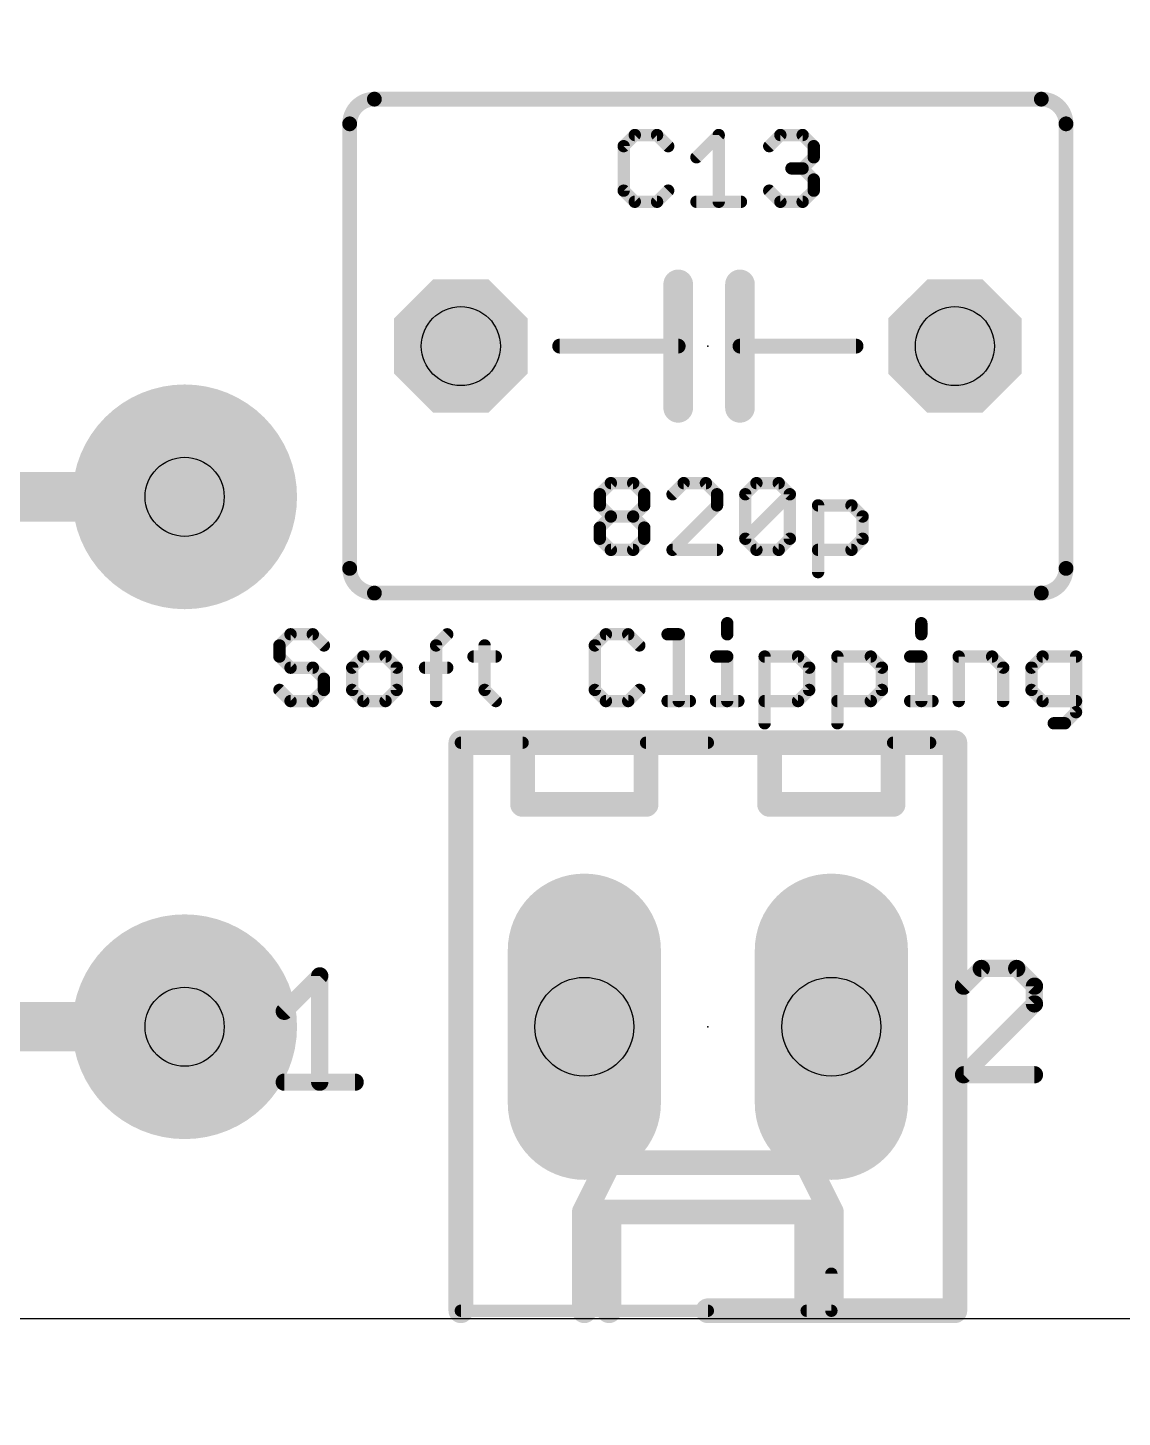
# Model space of a CAD drawing. Header units: inches. Extents: x -5 to 142, y -3 to 122.
# Drawn here: x 110.01 to 121.26, y 33.48 to 47.77 of the extents above; entities that cross this region are included whole.
import ezdxf

# ---------------------------------------------------------------- set-up
doc = ezdxf.new("R2010")
doc.units = ezdxf.units.IN
doc.header["$MEASUREMENT"] = 0
for name, color, linetype in [('17', 82, 'Continuous'), ('20', 7, 'Continuous'), ('21', 253, 'Continuous'), ('23', 7, 'Continuous'), ('25', 253, 'Continuous'), ('27', 253, 'Continuous'), ('29', 253, 'Continuous'), ('44', 253, 'Continuous'), ('51', 253, 'Continuous')]:
    doc.layers.add(name, color=color, linetype=linetype)

# ---------------------------------------------------------------- blocks, each defined once
blk = doc.blocks.new('RECT')
blk.add_solid([(-0.5, -0.5), (0.5, -0.5), (-0.5, 0.5), (0.5, 0.5)])
blk = doc.blocks.new('ROUNDP')
at = {"const_width": 0.5}
blk.add_lwpolyline([(0, -0.25, 1), (0, 0.25, 1), (0, -0.25)], format="xyb", dxfattribs=at)
blk = doc.blocks.new('OCTAGONP')
at = {"const_width": 0.5}
blk.add_lwpolyline([(-0.25, -0.1036), (-0.25, 0.1036), (-0.1036, 0.25), (0.1036, 0.25), (0.25, 0.1036), (0.25, -0.1036), (0.1036, -0.25), (-0.1036, -0.25), (-0.25, -0.1036), (-0.25, 0.1036)], dxfattribs=at)
blk = doc.blocks.new('LONGP100')
at = {"const_width": 1}
blk.add_lwpolyline([(-0.5, 0), (0.5, 0)], dxfattribs=at)
at = {"const_width": 0.5}
for points in [[(-0.5, 0.25, 1), (-0.5, -0.25)], [(0.5, -0.25, 1), (0.5, 0.25)]]:
    blk.add_lwpolyline(points, format="xyb", dxfattribs=at)

msp = doc.modelspace()

# ---------------------------------------------------------------- linework, layer by layer
msp.add_lwpolyline([(137, 106.5), (128, 106.5), (128, 85.5), (109.5, 85.5), (109.5, 80.5), (2, 80.5), (2, 34.5), (127, 34.5), (127, 9.5), (137, 9.5), (137, 34.5), (137, 80.5), (137, 85.5)], close=True)
at = {"layer": '20'}
msp.add_line((2, 34.5), (127, 34.5), dxfattribs=at)
at = {"layer": '21'}
for points, const_width in [([(113.571, 47.04, 0.4142), (113.317, 46.786)], 0.1524), ([(113.571, 47.0781, 1), (113.571, 47.0019)], 0.0762), ([(113.571, 47.0019, 1), (113.571, 47.0781)], 0.0762), ([(120.683, 46.786, 0.4142), (120.429, 47.04)], 0.1524), ([(120.429, 47.0781, 1), (120.429, 47.0019)], 0.0762), ([(120.429, 47.0019, 1), (120.429, 47.0781)], 0.0762), ([(113.3551, 46.786, 1), (113.2789, 46.786)], 0.0762), ([(113.2789, 46.786, 1), (113.3551, 46.786)], 0.0762), ([(120.7211, 46.786, 1), (120.6449, 46.786)], 0.0762), ([(120.6449, 46.786, 1), (120.7211, 46.786)], 0.0762), ([(116.7714, 45.135, 1), (116.619, 45.135)], 0.1524), ([(117.4064, 45.135, 1), (117.254, 45.135)], 0.1524), ([(116.7714, 44.5, 1), (116.619, 44.5)], 0.1524), ([(117.4064, 44.5, 1), (117.254, 44.5)], 0.1524), ([(115.476, 44.5381, 1), (115.476, 44.4619)], 0.0762), ([(116.619, 44.5, 1), (116.7714, 44.5)], 0.1524), ([(116.6952, 44.4619, 1), (116.6952, 44.5381)], 0.0762), ([(117.254, 44.5, 1), (117.4064, 44.5)], 0.1524), ([(117.3302, 44.5381, 1), (117.3302, 44.4619)], 0.0762), ([(118.524, 44.4619, 1), (118.524, 44.5381)], 0.0762), ([(116.619, 43.865, 1), (116.7714, 43.865)], 0.1524), ([(117.254, 43.865, 1), (117.4064, 43.865)], 0.1524), ([(113.317, 42.214, 0.4142), (113.571, 41.96)], 0.1524), ([(113.3551, 42.214, 1), (113.2789, 42.214)], 0.0762), ([(113.2789, 42.214, 1), (113.3551, 42.214)], 0.0762), ([(120.429, 41.96, 0.4142), (120.683, 42.214)], 0.1524), ([(120.7211, 42.214, 1), (120.6449, 42.214)], 0.0762), ([(120.6449, 42.214, 1), (120.7211, 42.214)], 0.0762), ([(113.571, 41.9981, 1), (113.571, 41.9219)], 0.0762), ([(113.571, 41.9219, 1), (113.571, 41.9981)], 0.0762), ([(120.429, 41.9981, 1), (120.429, 41.9219)], 0.0762), ([(120.429, 41.9219, 1), (120.429, 41.9981)], 0.0762), ([(114.5235, 40.421, 1), (114.3965, 40.421)], 0.127), ([(114.46, 40.4845, 1), (114.46, 40.3575)], 0.127), ([(114.46, 40.4527, 1), (114.46, 40.3893)], 0.0635), ([(115.095, 40.4845, 1), (115.095, 40.3575)], 0.127), ([(115.1585, 40.421, 1), (115.0315, 40.421)], 0.127), ([(115.095, 40.3575, 1), (115.095, 40.4845)], 0.127), ([(115.095, 40.3893, 1), (115.095, 40.4527)], 0.0635), ([(116.365, 40.4845, 1), (116.365, 40.3575)], 0.127), ([(116.4285, 40.421, 1), (116.3015, 40.421)], 0.127), ([(116.365, 40.3575, 1), (116.365, 40.4845)], 0.127), ([(116.365, 40.4527, 1), (116.365, 40.3893)], 0.0635), ([(117, 40.4845, 1), (117, 40.3575)], 0.127), ([(117, 40.3893, 1), (117, 40.4527)], 0.0635), ([(117.6985, 40.421, 1), (117.5715, 40.421)], 0.127), ([(117.635, 40.3575, 1), (117.635, 40.4845)], 0.127), ([(118.905, 40.4845, 1), (118.905, 40.3575)], 0.127), ([(118.9685, 40.421, 1), (118.8415, 40.421)], 0.127), ([(118.905, 40.4527, 1), (118.905, 40.3893)], 0.0635), ([(119.286, 40.3893, 1), (119.286, 40.4527)], 0.0635), ([(119.6035, 40.421, 1), (119.4765, 40.421)], 0.127), ([(119.54, 40.3575, 1), (119.54, 40.4845)], 0.127), ([(119.54, 40.3575, 1), (119.54, 40.4845)], 0.127), ([(115.095, 39.8495, 1), (115.095, 39.7225)], 0.127), ([(116.365, 39.7225, 1), (116.365, 39.8495)], 0.127), ([(117.635, 39.8495, 1), (117.635, 39.7225)], 0.127), ([(118.905, 39.7225, 1), (118.905, 39.8495)], 0.127), ([(115.0315, 39.786, 1), (115.1585, 39.786)], 0.127), ([(116.3015, 39.786, 1), (116.4285, 39.786)], 0.127), ([(117.5715, 39.786, 1), (117.6985, 39.786)], 0.127), ([(118.8415, 39.786, 1), (118.9685, 39.786)], 0.127), ([(119.8116, 38.1438, 1), (119.8116, 38.0549)], 0.0889), ([(119.843, 38.0679, 1), (119.7802, 38.1308)], 0.0889), ([(120.2074, 38.1308, 1), (120.1445, 38.0679)], 0.0889), ([(120.176, 38.0549, 1), (120.176, 38.1438)], 0.0889), ([(113.0532, 38.0231, 1), (112.9643, 38.0231)], 0.0889), ([(113.0402, 37.9917, 1), (112.9773, 38.0546)], 0.0889), ([(119.598, 37.9486, 1), (119.6608, 37.8857)], 0.0889), ([(120.4026, 37.9171, 1), (120.3137, 37.9171)], 0.0889), ([(120.3267, 37.8857, 1), (120.3896, 37.9486)], 0.0889), ([(112.613, 37.6902, 1), (112.6758, 37.6273)], 0.0889), ([(120.3137, 37.735, 1), (120.4026, 37.735)], 0.0889), ([(120.3896, 37.7035, 1), (120.3267, 37.7664)], 0.0889), ([(114.5235, 37.5, 1), (114.3965, 37.5)], 0.127), ([(119.6035, 37.5, 1), (119.4765, 37.5)], 0.127), ([(114.3965, 37.5, 1), (114.5235, 37.5)], 0.127), ([(119.4765, 37.5, 1), (119.6035, 37.5)], 0.127), ([(112.6444, 36.9745, 1), (112.6444, 36.8856)], 0.0889), ([(113.3732, 36.8856, 1), (113.3732, 36.9745)], 0.0889), ([(119.6294, 37.0507, 1), (119.6294, 36.9618)], 0.0889), ([(119.598, 37.0376, 1), (119.6608, 36.9748)], 0.0889), ([(120.3582, 36.9618, 1), (120.3582, 37.0507)], 0.0889), ([(112.9643, 36.93, 1), (113.0532, 36.93)], 0.0889), ([(115.984, 36.1665, 1), (115.984, 36.0395)], 0.127), ([(116.0408, 36.0746, 1), (115.9272, 36.1314)], 0.127), ([(118.0728, 36.1314, 1), (117.9592, 36.0746)], 0.127), ([(118.016, 36.0395, 1), (118.016, 36.1665)], 0.127), ([(115.73, 35.6585, 1), (115.73, 35.5315)], 0.127), ([(115.7935, 35.595, 1), (115.6665, 35.595)], 0.127), ([(115.6732, 35.6234, 1), (115.7868, 35.5666)], 0.127), ([(115.984, 35.6585, 1), (115.984, 35.5315)], 0.127), ([(116.0475, 35.595, 1), (115.9205, 35.595)], 0.127), ([(115.984, 35.5315, 1), (115.984, 35.6585)], 0.127), ([(118.016, 35.6585, 1), (118.016, 35.5315)], 0.127), ([(118.0795, 35.595, 1), (117.9525, 35.595)], 0.127), ([(118.016, 35.5315, 1), (118.016, 35.6585)], 0.127), ([(118.3335, 35.595, 1), (118.2065, 35.595)], 0.127), ([(118.2132, 35.5666, 1), (118.3268, 35.6234)], 0.127), ([(118.27, 35.5315, 1), (118.27, 35.6585)], 0.127), ([(118.3018, 34.96, 1), (118.2383, 34.96)], 0.0635), ([(114.3965, 34.579, 1), (114.5235, 34.579)], 0.127), ([(114.46, 34.6108, 1), (114.46, 34.5473)], 0.0635), ([(115.6665, 34.579, 1), (115.7935, 34.579)], 0.127), ([(115.9205, 34.579, 1), (116.0475, 34.579)], 0.127), ([(117, 34.6425, 1), (117, 34.5155)], 0.127), ([(117, 34.5473, 1), (117, 34.6108)], 0.0635), ([(117.9525, 34.579, 1), (118.0795, 34.579)], 0.127), ([(118.016, 34.6108, 1), (118.016, 34.5473)], 0.0635), ([(118.27, 34.6425, 1), (118.27, 34.5155)], 0.127), ([(118.2065, 34.579, 1), (118.3335, 34.579)], 0.127), ([(118.27, 34.5155, 1), (118.27, 34.6425)], 0.127), ([(118.2383, 34.579, 1), (118.3018, 34.579)], 0.0635), ([(118.27, 34.5473, 1), (118.27, 34.6108)], 0.0635), ([(119.4765, 34.579, 1), (119.6035, 34.579)], 0.127), ([(119.54, 34.5155, 1), (119.54, 34.6425)], 0.127)]:
    msp.add_lwpolyline(points, format="xyb", dxfattribs=dict(at, const_width=const_width))
for points, const_width in [([(120.429, 47.04), (113.571, 47.04)], 0.1524), ([(113.317, 46.786), (113.317, 42.214)], 0.1524), ([(120.683, 42.214), (120.683, 46.786)], 0.1524), ([(116.6952, 45.135), (116.6952, 44.5)], 0.3048), ([(117.3302, 45.135), (117.3302, 44.5)], 0.3048), ([(116.6952, 44.5), (116.6952, 43.865)], 0.3048), ([(117.3302, 44.5), (117.3302, 43.865)], 0.3048), ([(116.6952, 44.5), (115.476, 44.5)], 0.1524), ([(117.3302, 44.5), (118.524, 44.5)], 0.1524), ([(113.571, 41.96), (120.429, 41.96)], 0.1524), ([(114.46, 37.5), (114.46, 40.421)], 0.254), ([(115.095, 40.421), (114.46, 40.421)], 0.254), ([(114.46, 40.421), (115.095, 40.421)], 0.127), ([(115.095, 40.421), (116.365, 40.421)], 0.254), ([(115.095, 39.786), (115.095, 40.421)], 0.254), ([(117.635, 40.421), (116.365, 40.421)], 0.254), ([(116.365, 40.421), (116.365, 39.786)], 0.254), ([(116.365, 40.421), (117, 40.421)], 0.127), ([(119.54, 40.421), (117, 40.421)], 0.254), ([(117.635, 39.786), (117.635, 40.421)], 0.254), ([(119.54, 40.421), (118.905, 40.421)], 0.254), ([(118.905, 40.421), (118.905, 39.786)], 0.254), ([(119.286, 40.421), (118.905, 40.421)], 0.127), ([(119.54, 37.5), (119.54, 40.421)], 0.254), ([(116.365, 39.786), (115.095, 39.786)], 0.254), ([(118.905, 39.786), (117.635, 39.786)], 0.254), ([(119.8116, 38.0993), (119.6294, 37.9171)], 0.1778), ([(120.176, 38.0993), (119.8116, 38.0993)], 0.1778), ([(120.3582, 37.9171), (120.176, 38.0993)], 0.1778), ([(112.6444, 37.6588), (113.0088, 38.0231)], 0.1778), ([(113.0088, 38.0231), (113.0088, 36.93)], 0.1778), ([(120.3582, 37.735), (120.3582, 37.9171)], 0.1778), ([(119.6294, 37.0062), (120.3582, 37.735)], 0.1778), ([(114.46, 37.5), (114.46, 34.579)], 0.254), ([(119.54, 37.5), (119.54, 34.579)], 0.254), ([(112.6444, 36.93), (113.3732, 36.93)], 0.1778), ([(120.3582, 37.0062), (119.6294, 37.0062)], 0.1778), ([(115.984, 36.103), (115.73, 35.595)], 0.254), ([(118.016, 36.103), (115.984, 36.103)], 0.254), ([(118.27, 35.595), (118.016, 36.103)], 0.254), ([(115.984, 35.595), (115.73, 35.595)], 0.254), ([(115.73, 35.595), (115.73, 34.579)], 0.254), ([(118.016, 35.595), (115.984, 35.595)], 0.254), ([(115.984, 34.579), (115.984, 35.595)], 0.254), ([(118.27, 35.595), (118.016, 35.595)], 0.254), ([(118.016, 34.579), (118.016, 35.595)], 0.254), ([(118.27, 35.595), (118.27, 34.579)], 0.254), ([(118.27, 34.96), (118.27, 34.579)], 0.127), ([(114.46, 34.579), (117, 34.579)], 0.127), ([(118.27, 34.579), (117, 34.579)], 0.254), ([(118.016, 34.579), (118.27, 34.579)], 0.127), ([(119.54, 34.579), (118.27, 34.579)], 0.254)]:
    msp.add_lwpolyline(points, dxfattribs=dict(at, const_width=const_width))
at = {"layer": '23'}
for p in [(117, 44.5), (117, 37.5)]:
    msp.add_point(p, dxfattribs=at)
at = {"layer": '25', "const_width": 0.127}
for points in [[(116.2489, 46.6709), (116.1345, 46.5565)], [(116.4777, 46.6709), (116.2489, 46.6709)], [(116.5921, 46.5565), (116.4777, 46.6709)], [(116.8829, 46.4421), (117.1117, 46.6709)], [(117.1117, 46.6709), (117.1117, 45.9845)], [(117.6313, 46.5565), (117.7457, 46.6709)], [(117.7457, 46.6709), (117.9745, 46.6709)], [(117.9745, 46.6709), (118.0889, 46.5565)], [(116.1345, 46.5565), (116.1345, 46.0989)], [(118.0889, 46.5565), (118.0889, 46.4421)], [(118.0889, 46.4421), (117.9745, 46.3277)], [(117.9745, 46.3277), (117.8601, 46.3277)], [(117.9745, 46.3277), (118.0889, 46.2133)], [(116.1345, 46.0989), (116.2489, 45.9845)], [(116.4777, 45.9845), (116.5921, 46.0989)], [(117.7457, 45.9845), (117.6313, 46.0989)], [(118.0889, 46.0989), (117.9745, 45.9845)], [(118.0889, 46.2133), (118.0889, 46.0989)], [(116.2489, 45.9845), (116.4777, 45.9845)], [(116.8829, 45.9845), (117.3405, 45.9845)], [(117.9745, 45.9845), (117.7457, 45.9845)]]:
    msp.add_lwpolyline(points, dxfattribs=at)
at = {"layer": '25', "const_width": 0.0635}
for points in [[(116.2489, 46.7026, 1), (116.2489, 46.6391)], [(116.2713, 46.6484, 1), (116.2264, 46.6933)], [(116.5001, 46.6933, 1), (116.4552, 46.6484)], [(116.4777, 46.6391, 1), (116.4777, 46.7026)], [(117.1435, 46.6709, 1), (117.08, 46.6709)], [(117.1342, 46.6484, 1), (117.0893, 46.6933)], [(117.7457, 46.7026, 1), (117.7457, 46.6391)], [(117.7682, 46.6484, 1), (117.7233, 46.6933)], [(117.997, 46.6933, 1), (117.9521, 46.6484)], [(117.9745, 46.6391, 1), (117.9745, 46.7026)], [(116.1663, 46.5565, 1), (116.1028, 46.5565)], [(116.112, 46.5789, 1), (116.157, 46.534)], [(116.5696, 46.534, 1), (116.6145, 46.5789)], [(117.6089, 46.5789, 1), (117.6538, 46.534)], [(118.1207, 46.5565, 1), (118.0572, 46.5565)], [(118.0665, 46.534, 1), (118.1114, 46.5789)], [(116.8605, 46.4645, 1), (116.9054, 46.4196)], [(118.0572, 46.4421, 1), (118.1207, 46.4421)], [(118.1114, 46.4196, 1), (118.0665, 46.4645)], [(117.8601, 46.3594, 1), (117.8601, 46.2959)], [(117.997, 46.3501, 1), (117.9521, 46.3052)], [(117.9521, 46.3501, 1), (117.997, 46.3052)], [(117.9745, 46.2959, 1), (117.9745, 46.3594)], [(116.157, 46.1213, 1), (116.112, 46.0764)], [(116.6145, 46.0764, 1), (116.5696, 46.1213)], [(117.6538, 46.1213, 1), (117.6089, 46.0764)], [(118.1207, 46.2133, 1), (118.0572, 46.2133)], [(118.0665, 46.1908, 1), (118.1114, 46.2357)], [(118.1114, 46.0764, 1), (118.0665, 46.1213)], [(116.1028, 46.0989, 1), (116.1663, 46.0989)], [(116.2489, 46.0163, 1), (116.2489, 45.9527)], [(116.2264, 45.962, 1), (116.2713, 46.007)], [(116.4552, 46.007, 1), (116.5001, 45.962)], [(116.4777, 45.9527, 1), (116.4777, 46.0163)], [(116.8829, 46.0163, 1), (116.8829, 45.9527)], [(117.08, 45.9845, 1), (117.1435, 45.9845)], [(117.3405, 45.9527, 1), (117.3405, 46.0163)], [(117.7457, 46.0163, 1), (117.7457, 45.9527)], [(117.7233, 45.962, 1), (117.7682, 46.007)], [(117.9521, 46.007, 1), (117.997, 45.962)], [(117.9745, 45.9527, 1), (117.9745, 46.0163)], [(118.0572, 46.0989, 1), (118.1207, 46.0989)]]:
    msp.add_lwpolyline(points, format="xyb", dxfattribs=at)
at = {"layer": '27', "const_width": 0.127}
for points in [[(115.8885, 42.9765), (116.0029, 43.0909)], [(115.8885, 42.8621), (115.8885, 42.9765)], [(116.0029, 43.0909), (116.2317, 43.0909)], [(116.2317, 43.0909), (116.3461, 42.9765)], [(116.3461, 42.9765), (116.3461, 42.8621)], [(116.7513, 43.0909), (116.6369, 42.9765)], [(116.9801, 43.0909), (116.7513, 43.0909)], [(117.0945, 42.9765), (116.9801, 43.0909)], [(117.0945, 42.8621), (117.0945, 42.9765)], [(117.3853, 42.9765), (117.4997, 43.0909)], [(117.3853, 42.5189), (117.3853, 42.9765)], [(117.3853, 42.5189), (117.8429, 42.9765)], [(117.4997, 43.0909), (117.7285, 43.0909)], [(117.7285, 43.0909), (117.8429, 42.9765)], [(117.8429, 42.9765), (117.8429, 42.5189)], [(116.0029, 42.7477), (115.8885, 42.8621)], [(116.3461, 42.8621), (116.2317, 42.7477)], [(116.6369, 42.4045), (117.0945, 42.8621)], [(118.1337, 42.1757), (118.1337, 42.8621)], [(118.1337, 42.8621), (118.4769, 42.8621)], [(118.4769, 42.8621), (118.5913, 42.7477)], [(115.8885, 42.6333), (116.0029, 42.7477)], [(116.0029, 42.7477), (116.2317, 42.7477)], [(116.2317, 42.7477), (116.3461, 42.6333)], [(118.5913, 42.7477), (118.5913, 42.5189)], [(115.8885, 42.5189), (115.8885, 42.6333)], [(116.3461, 42.6333), (116.3461, 42.5189)], [(116.0029, 42.4045), (115.8885, 42.5189)], [(116.2317, 42.4045), (116.0029, 42.4045)], [(116.3461, 42.5189), (116.2317, 42.4045)], [(117.0945, 42.4045), (116.6369, 42.4045)], [(117.4997, 42.4045), (117.3853, 42.5189)], [(117.7285, 42.4045), (117.4997, 42.4045)], [(117.8429, 42.5189), (117.7285, 42.4045)], [(118.4769, 42.4045), (118.1337, 42.4045)], [(118.5913, 42.5189), (118.4769, 42.4045)], [(112.709, 41.536), (112.5946, 41.4216)], [(112.9377, 41.536), (112.709, 41.536)], [(113.0521, 41.4216), (112.9377, 41.536)], [(114.2058, 41.4216), (114.3202, 41.536)], [(115.9521, 41.536), (115.8377, 41.4216)], [(116.1809, 41.536), (115.9521, 41.536)], [(116.2953, 41.4216), (116.1809, 41.536)], [(116.5861, 41.536), (116.7005, 41.536)], [(116.7005, 41.536), (116.7005, 40.8496)], [(117.1994, 41.6504), (117.1994, 41.536)], [(119.1952, 41.6504), (119.1952, 41.536)], [(112.5946, 41.4216), (112.5946, 41.3072)], [(114.2058, 40.8496), (114.2058, 41.4216)], [(114.7047, 41.4216), (114.7047, 40.964)], [(115.8377, 41.4216), (115.8377, 40.964)], [(112.5946, 41.3072), (112.709, 41.1928)], [(113.4574, 41.3072), (113.343, 41.1928)], [(113.6862, 41.3072), (113.4574, 41.3072)], [(113.8006, 41.1928), (113.6862, 41.3072)], [(114.5903, 41.3072), (114.8191, 41.3072)], [(117.0851, 41.3072), (117.1994, 41.3072)], [(117.1994, 41.3072), (117.1994, 40.8496)], [(117.584, 40.6208), (117.584, 41.3072)], [(117.584, 41.3072), (117.9272, 41.3072)], [(117.9272, 41.3072), (118.0416, 41.1928)], [(118.3324, 40.6208), (118.3324, 41.3072)], [(118.3324, 41.3072), (118.6756, 41.3072)], [(118.6756, 41.3072), (118.79, 41.1928)], [(119.0808, 41.3072), (119.1952, 41.3072)], [(119.1952, 41.3072), (119.1952, 40.8496)], [(119.5798, 40.8496), (119.5798, 41.3072)], [(119.5798, 41.3072), (119.923, 41.3072)], [(119.923, 41.3072), (120.0374, 41.1928)], [(120.4426, 41.3072), (120.3282, 41.1928)], [(120.7858, 41.3072), (120.4426, 41.3072)], [(120.7858, 40.7352), (120.7858, 41.3072)], [(112.709, 41.1928), (112.9377, 41.1928)], [(112.9377, 41.1928), (113.0521, 41.0784)], [(113.343, 41.1928), (113.343, 40.964)], [(113.8006, 40.964), (113.8006, 41.1928)], [(114.0914, 41.1928), (114.3202, 41.1928)], [(118.0416, 41.1928), (118.0416, 40.964)], [(118.79, 41.1928), (118.79, 40.964)], [(120.0374, 41.1928), (120.0374, 40.8496)], [(120.3282, 41.1928), (120.3282, 40.964)], [(112.709, 40.8496), (112.5946, 40.964)], [(113.0521, 40.964), (112.9377, 40.8496)], [(113.0521, 41.0784), (113.0521, 40.964)], [(113.343, 40.964), (113.4574, 40.8496)], [(113.6862, 40.8496), (113.8006, 40.964)], [(114.7047, 40.964), (114.8191, 40.8496)], [(115.8377, 40.964), (115.9521, 40.8496)], [(116.1809, 40.8496), (116.2953, 40.964)], [(118.0416, 40.964), (117.9272, 40.8496)], [(118.79, 40.964), (118.6756, 40.8496)], [(120.3282, 40.964), (120.4426, 40.8496)], [(112.9377, 40.8496), (112.709, 40.8496)], [(113.4574, 40.8496), (113.6862, 40.8496)], [(115.9521, 40.8496), (116.1809, 40.8496)], [(116.5861, 40.8496), (116.8149, 40.8496)], [(117.0851, 40.8496), (117.3138, 40.8496)], [(117.9272, 40.8496), (117.584, 40.8496)], [(118.6756, 40.8496), (118.3324, 40.8496)], [(119.0808, 40.8496), (119.3096, 40.8496)], [(120.4426, 40.8496), (120.7858, 40.8496)], [(120.6714, 40.6208), (120.7858, 40.7352)], [(120.557, 40.6208), (120.6714, 40.6208)]]:
    msp.add_lwpolyline(points, dxfattribs=at)
at = {"layer": '27', "const_width": 0.0635}
for points in [[(115.866, 42.9989, 1), (115.911, 42.954)], [(115.9203, 42.9765, 1), (115.8568, 42.9765)], [(116.0029, 43.1226, 1), (116.0029, 43.0591)], [(116.0253, 43.0684, 1), (115.9804, 43.1133)], [(116.2541, 43.1133, 1), (116.2092, 43.0684)], [(116.2317, 43.0591, 1), (116.2317, 43.1226)], [(116.3778, 42.9765, 1), (116.3143, 42.9765)], [(116.3236, 42.954, 1), (116.3685, 42.9989)], [(116.6145, 42.9989, 1), (116.6594, 42.954)], [(116.7513, 43.1226, 1), (116.7513, 43.0591)], [(116.7738, 43.0684, 1), (116.7289, 43.1133)], [(117.0026, 43.1133, 1), (116.9577, 43.0684)], [(116.9801, 43.0591, 1), (116.9801, 43.1226)], [(117.1263, 42.9765, 1), (117.0628, 42.9765)], [(117.0721, 42.954, 1), (117.117, 42.9989)], [(117.4171, 42.9765, 1), (117.3536, 42.9765)], [(117.3629, 42.9989, 1), (117.4078, 42.954)], [(117.4997, 43.1226, 1), (117.4997, 43.0591)], [(117.5222, 43.0684, 1), (117.4773, 43.1133)], [(117.751, 43.1133, 1), (117.7061, 43.0684)], [(117.7285, 43.0591, 1), (117.7285, 43.1226)], [(117.8747, 42.9765, 1), (117.8112, 42.9765)], [(117.8654, 42.954, 1), (117.8205, 42.9989)], [(117.8205, 42.954, 1), (117.8654, 42.9989)], [(115.911, 42.8845, 1), (115.866, 42.8396)], [(115.8568, 42.8621, 1), (115.9203, 42.8621)], [(116.3143, 42.8621, 1), (116.3778, 42.8621)], [(116.3685, 42.8396, 1), (116.3236, 42.8845)], [(117.0628, 42.8621, 1), (117.1263, 42.8621)], [(117.117, 42.8396, 1), (117.0721, 42.8845)], [(118.1655, 42.8621, 1), (118.102, 42.8621)], [(118.1337, 42.8938, 1), (118.1337, 42.8303)], [(118.4994, 42.8845, 1), (118.4545, 42.8396)], [(118.4769, 42.8303, 1), (118.4769, 42.8938)], [(116.0029, 42.7794, 1), (116.0029, 42.7159)], [(116.0253, 42.7252, 1), (115.9804, 42.7701)], [(115.9804, 42.7252, 1), (116.0253, 42.7701)], [(116.2541, 42.7701, 1), (116.2092, 42.7252)], [(116.2092, 42.7701, 1), (116.2541, 42.7252)], [(116.2317, 42.7159, 1), (116.2317, 42.7794)], [(118.6231, 42.7477, 1), (118.5596, 42.7477)], [(118.5689, 42.7252, 1), (118.6138, 42.7701)], [(115.866, 42.6557, 1), (115.911, 42.6108)], [(115.9203, 42.6333, 1), (115.8568, 42.6333)], [(116.3778, 42.6333, 1), (116.3143, 42.6333)], [(116.3236, 42.6108, 1), (116.3685, 42.6557)], [(115.911, 42.5413, 1), (115.866, 42.4964)], [(115.8568, 42.5189, 1), (115.9203, 42.5189)], [(116.0029, 42.4363, 1), (116.0029, 42.3728)], [(115.9804, 42.382, 1), (116.0253, 42.427)], [(116.2092, 42.427, 1), (116.2541, 42.382)], [(116.2317, 42.3728, 1), (116.2317, 42.4363)], [(116.3143, 42.5189, 1), (116.3778, 42.5189)], [(116.3685, 42.4964, 1), (116.3236, 42.5413)], [(116.6369, 42.4363, 1), (116.6369, 42.3728)], [(116.6145, 42.427, 1), (116.6594, 42.382)], [(117.0945, 42.3728, 1), (117.0945, 42.4363)], [(117.3536, 42.5189, 1), (117.4171, 42.5189)], [(117.4078, 42.5413, 1), (117.3629, 42.4964)], [(117.3629, 42.5413, 1), (117.4078, 42.4964)], [(117.4997, 42.4363, 1), (117.4997, 42.3728)], [(117.4773, 42.382, 1), (117.5222, 42.427)], [(117.7061, 42.427, 1), (117.751, 42.382)], [(117.7285, 42.3728, 1), (117.7285, 42.4363)], [(117.8112, 42.5189, 1), (117.8747, 42.5189)], [(117.8654, 42.4964, 1), (117.8205, 42.5413)], [(118.1337, 42.4363, 1), (118.1337, 42.3728)], [(118.4545, 42.427, 1), (118.4994, 42.382)], [(118.4769, 42.3728, 1), (118.4769, 42.4363)], [(118.5596, 42.5189, 1), (118.6231, 42.5189)], [(118.6138, 42.4964, 1), (118.5689, 42.5413)], [(118.102, 42.1757, 1), (118.1655, 42.1757)], [(112.709, 41.5677, 1), (112.709, 41.5042)], [(112.7314, 41.5135, 1), (112.6865, 41.5584)], [(112.9602, 41.5584, 1), (112.9153, 41.5135)], [(112.9377, 41.5042, 1), (112.9377, 41.5677)], [(114.3426, 41.5135, 1), (114.2977, 41.5584)], [(115.9521, 41.5677, 1), (115.9521, 41.5042)], [(115.9745, 41.5135, 1), (115.9296, 41.5584)], [(116.2033, 41.5584, 1), (116.1584, 41.5135)], [(116.1809, 41.5042, 1), (116.1809, 41.5677)], [(116.5861, 41.5677, 1), (116.5861, 41.5042)], [(116.7323, 41.536, 1), (116.6688, 41.536)], [(116.7005, 41.5042, 1), (116.7005, 41.5677)], [(117.2312, 41.6504, 1), (117.1677, 41.6504)], [(119.227, 41.6504, 1), (119.1635, 41.6504)], [(112.6263, 41.4216, 1), (112.5628, 41.4216)], [(112.5721, 41.444, 1), (112.617, 41.3991)], [(113.0297, 41.3991, 1), (113.0746, 41.444)], [(114.2375, 41.4216, 1), (114.174, 41.4216)], [(114.1833, 41.444, 1), (114.2282, 41.3991)], [(114.7365, 41.4216, 1), (114.673, 41.4216)], [(115.8694, 41.4216, 1), (115.8059, 41.4216)], [(115.8152, 41.444, 1), (115.8601, 41.3991)], [(116.2728, 41.3991, 1), (116.3177, 41.444)], [(117.1677, 41.536, 1), (117.2312, 41.536)], [(119.1635, 41.536, 1), (119.227, 41.536)], [(112.5628, 41.3072, 1), (112.6263, 41.3072)], [(112.617, 41.3296, 1), (112.5721, 41.2847)], [(113.4574, 41.3389, 1), (113.4574, 41.2754)], [(113.4798, 41.2847, 1), (113.4349, 41.3296)], [(113.7086, 41.3296, 1), (113.6637, 41.2847)], [(113.6862, 41.2754, 1), (113.6862, 41.3389)], [(114.5903, 41.3389, 1), (114.5903, 41.2754)], [(114.8191, 41.2754, 1), (114.8191, 41.3389)], [(117.0851, 41.3389, 1), (117.0851, 41.2754)], [(117.2312, 41.3072, 1), (117.1677, 41.3072)], [(117.1994, 41.2754, 1), (117.1994, 41.3389)], [(117.6157, 41.3072, 1), (117.5522, 41.3072)], [(117.584, 41.3389, 1), (117.584, 41.2754)], [(117.9496, 41.3296, 1), (117.9047, 41.2847)], [(117.9272, 41.2754, 1), (117.9272, 41.3389)], [(118.3324, 41.3389, 1), (118.3324, 41.2754)], [(118.3642, 41.3072, 1), (118.3007, 41.3072)], [(118.6981, 41.3296, 1), (118.6531, 41.2847)], [(118.6756, 41.2754, 1), (118.6756, 41.3389)], [(119.0808, 41.3389, 1), (119.0808, 41.2754)], [(119.227, 41.3072, 1), (119.1635, 41.3072)], [(119.1952, 41.2754, 1), (119.1952, 41.3389)], [(119.6115, 41.3072, 1), (119.548, 41.3072)], [(119.5798, 41.3389, 1), (119.5798, 41.2754)], [(119.9454, 41.3296, 1), (119.9005, 41.2847)], [(119.923, 41.2754, 1), (119.923, 41.3389)], [(120.4426, 41.3389, 1), (120.4426, 41.2754)], [(120.465, 41.2847, 1), (120.4201, 41.3296)], [(120.8175, 41.3072, 1), (120.754, 41.3072)], [(120.7858, 41.2754, 1), (120.7858, 41.3389)], [(112.709, 41.2245, 1), (112.709, 41.161)], [(112.6865, 41.1703, 1), (112.7314, 41.2152)], [(112.9602, 41.2152, 1), (112.9153, 41.1703)], [(112.9377, 41.161, 1), (112.9377, 41.2245)], [(113.3747, 41.1928, 1), (113.3112, 41.1928)], [(113.3205, 41.2152, 1), (113.3654, 41.1703)], [(113.8323, 41.1928, 1), (113.7688, 41.1928)], [(113.7781, 41.1703, 1), (113.823, 41.2152)], [(114.0914, 41.2245, 1), (114.0914, 41.161)], [(114.3202, 41.161, 1), (114.3202, 41.2245)], [(118.0733, 41.1928, 1), (118.0098, 41.1928)], [(118.0191, 41.1703, 1), (118.064, 41.2152)], [(118.8218, 41.1928, 1), (118.7583, 41.1928)], [(118.7675, 41.1703, 1), (118.8125, 41.2152)], [(120.0691, 41.1928, 1), (120.0056, 41.1928)], [(120.0149, 41.1703, 1), (120.0598, 41.2152)], [(120.3599, 41.1928, 1), (120.2964, 41.1928)], [(120.3057, 41.2152, 1), (120.3506, 41.1703)], [(112.617, 40.9864, 1), (112.5721, 40.9415)], [(113.0839, 41.0784, 1), (113.0204, 41.0784)], [(113.0297, 41.0559, 1), (113.0746, 41.1008)], [(113.0746, 40.9415, 1), (113.0297, 40.9864)], [(113.3654, 40.9864, 1), (113.3205, 40.9415)], [(113.823, 40.9415, 1), (113.7781, 40.9864)], [(114.7272, 40.9864, 1), (114.6823, 40.9415)], [(115.8601, 40.9864, 1), (115.8152, 40.9415)], [(116.3177, 40.9415, 1), (116.2728, 40.9864)], [(118.064, 40.9415, 1), (118.0191, 40.9864)], [(118.8125, 40.9415, 1), (118.7675, 40.9864)], [(120.3506, 40.9864, 1), (120.3057, 40.9415)], [(112.709, 40.8814, 1), (112.709, 40.8179)], [(112.6865, 40.8271, 1), (112.7314, 40.8721)], [(112.9153, 40.8721, 1), (112.9602, 40.8271)], [(112.9377, 40.8179, 1), (112.9377, 40.8814)], [(113.0204, 40.964, 1), (113.0839, 40.964)], [(113.3112, 40.964, 1), (113.3747, 40.964)], [(113.4574, 40.8814, 1), (113.4574, 40.8179)], [(113.4349, 40.8271, 1), (113.4798, 40.8721)], [(113.6637, 40.8721, 1), (113.7086, 40.8271)], [(113.6862, 40.8179, 1), (113.6862, 40.8814)], [(113.7688, 40.964, 1), (113.8323, 40.964)], [(114.174, 40.8496, 1), (114.2375, 40.8496)], [(114.673, 40.964, 1), (114.7365, 40.964)], [(114.7967, 40.8271, 1), (114.8416, 40.8721)], [(115.8059, 40.964, 1), (115.8694, 40.964)], [(115.9521, 40.8814, 1), (115.9521, 40.8179)], [(115.9296, 40.8271, 1), (115.9745, 40.8721)], [(116.1584, 40.8721, 1), (116.2033, 40.8271)], [(116.1809, 40.8179, 1), (116.1809, 40.8814)], [(116.5861, 40.8814, 1), (116.5861, 40.8179)], [(116.6688, 40.8496, 1), (116.7323, 40.8496)], [(116.8149, 40.8179, 1), (116.8149, 40.8814)], [(117.0851, 40.8814, 1), (117.0851, 40.8179)], [(117.1677, 40.8496, 1), (117.2312, 40.8496)], [(117.3138, 40.8179, 1), (117.3138, 40.8814)], [(117.584, 40.8814, 1), (117.584, 40.8179)], [(117.9047, 40.8721, 1), (117.9496, 40.8271)], [(117.9272, 40.8179, 1), (117.9272, 40.8814)], [(118.0098, 40.964, 1), (118.0733, 40.964)], [(118.3324, 40.8814, 1), (118.3324, 40.8179)], [(118.6531, 40.8721, 1), (118.6981, 40.8271)], [(118.6756, 40.8179, 1), (118.6756, 40.8814)], [(118.7583, 40.964, 1), (118.8218, 40.964)], [(119.0808, 40.8814, 1), (119.0808, 40.8179)], [(119.1635, 40.8496, 1), (119.227, 40.8496)], [(119.3096, 40.8179, 1), (119.3096, 40.8814)], [(119.548, 40.8496, 1), (119.6115, 40.8496)], [(120.0056, 40.8496, 1), (120.0691, 40.8496)], [(120.2964, 40.964, 1), (120.3599, 40.964)], [(120.4426, 40.8814, 1), (120.4426, 40.8179)], [(120.4201, 40.8271, 1), (120.465, 40.8721)], [(120.7858, 40.8179, 1), (120.7858, 40.8814)], [(120.754, 40.7352, 1), (120.8175, 40.7352)], [(120.8082, 40.7128, 1), (120.7633, 40.7577)], [(117.5522, 40.6208, 1), (117.6157, 40.6208)], [(118.3007, 40.6208, 1), (118.3642, 40.6208)], [(120.557, 40.6526, 1), (120.557, 40.5891)], [(120.6489, 40.6433, 1), (120.6938, 40.5984)], [(120.6714, 40.5891, 1), (120.6714, 40.6526)]]:
    msp.add_lwpolyline(points, format="xyb", dxfattribs=at)
at = {"layer": '44'}
for centre, radius in [((114.46, 44.5), 0.4064), ((119.54, 44.5), 0.4064), ((111.62, 42.95), 0.4064), ((111.62, 37.5), 0.4064), ((115.73, 37.5), 0.508), ((118.27, 37.5), 0.508)]:
    msp.add_circle(centre, radius, dxfattribs=at)
at = {"layer": '51', "const_width": 0.508}
for points in [[(111.62, 42.95), (110.477, 42.95)], [(111.62, 37.5), (110.477, 37.5)]]:
    msp.add_lwpolyline(points, dxfattribs=at)
at = {"layer": '51', "const_width": 0.254}
for points in [[(110.477, 43.077, 1), (110.477, 42.823)], [(111.62, 42.823, 1), (111.62, 43.077)], [(110.477, 37.627, 1), (110.477, 37.373)], [(111.62, 37.373, 1), (111.62, 37.627)]]:
    msp.add_lwpolyline(points, format="xyb", dxfattribs=at)

# ---------------------------------------------------------------- block references
at = {"layer": '17', "xscale": 1.2192, "yscale": 1.2192}
for p in [(114.46, 44.5), (119.54, 44.5)]:
    msp.add_blockref('OCTAGONP', p, dxfattribs=at)
at = {"layer": '17'}
for name, p, xscale, yscale, rotation in [('ROUNDP', (111.62, 42.95), 2.159, 2.159, 180), ('LONGP100', (115.73, 37.5), 1.4224, 1.4224, 270), ('LONGP100', (118.27, 37.5), 1.4224, 1.4224, 270), ('ROUNDP', (111.62, 37.5), 2.159, 2.159, 180)]:
    msp.add_blockref(name, p, dxfattribs=dict(at, xscale=xscale, yscale=yscale, rotation=rotation))
at = {"layer": '21', "xscale": 0.762, "yscale": 0.508, "rotation": 180}
for p in [(110.096, 42.95), (110.096, 37.5)]:
    msp.add_blockref('RECT', p, dxfattribs=at)
at = {"layer": '29', "xscale": 1.3716, "yscale": 1.3716}
for p in [(114.46, 44.5), (119.54, 44.5)]:
    msp.add_blockref('OCTAGONP', p, dxfattribs=at)
at = {"layer": '29'}
for name, p, xscale, yscale, rotation in [('ROUNDP', (111.62, 42.95), 2.3114, 2.3114, 180), ('LONGP100', (115.73, 37.5), 1.5748, 1.5748, 270), ('LONGP100', (118.27, 37.5), 1.5748, 1.5748, 270), ('ROUNDP', (111.62, 37.5), 2.3114, 2.3114, 180)]:
    msp.add_blockref(name, p, dxfattribs=dict(at, xscale=xscale, yscale=yscale, rotation=rotation))
at = {"layer": '51', "xscale": 0.508, "yscale": 0.508, "rotation": 180}
for p in [(115.73, 37.5), (118.27, 37.5)]:
    msp.add_blockref('RECT', p, dxfattribs=at)

doc.saveas('drawing.dxf')
